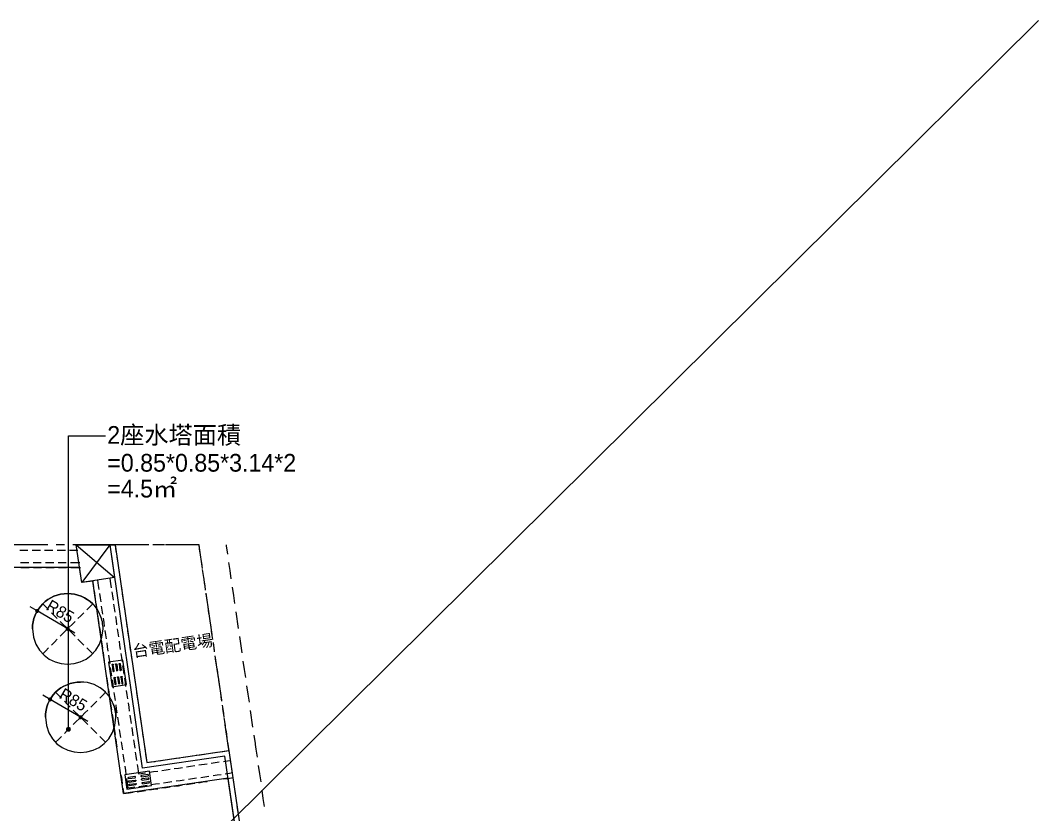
# Model space of a CAD drawing. Header units: millimetres. Extents: x -15161 to 10473752, y -72817 to 33960.
# Drawn here: x 39095 to 41545, y 3049 to 4960 of the extents above; entities that cross this region are included whole.
import ezdxf

# ---------------------------------------------------------------- set-up
doc = ezdxf.new("R2010")
doc.units = ezdxf.units.MM
for name, color, linetype in [('PDF_單色填滿', 7, 'Continuous'), ('PDF_幾何圖形', 7, 'Continuous'), ('PDF_文字', 7, 'Continuous')]:
    doc.layers.add(name, color=color, linetype=linetype)
doc.styles.add('PDF PMingLiU', font='PMingLiU.ttf')

# ---------------------------------------------------------------- blocks, each defined once
blk = doc.blocks.new('拆除後的建築底圖1131126')
at = {"layer": 'PDF_單色填滿', "lineweight": 9}
for points in [[(12897.5, 3541.6), (12897, 3539.1), (12902.1, 3539.1)], [(12897, 3539.1), (12897.5, 3536.5), (12902.1, 3539.1)], [(12899.6, 3543.3), (12897.5, 3541.6), (12902.1, 3539.1)], [(12897.5, 3536.5), (12899.6, 3534.8), (12902.1, 3539.1)], [(12902.1, 3544.1), (12899.6, 3543.3), (12902.1, 3539.1)], [(12899.6, 3534.8), (12902.1, 3534), (12902.1, 3539.1)], [(12904.7, 3543.3), (12902.1, 3544.1), (12902.1, 3539.1)], [(12906.3, 3541.6), (12904.7, 3543.3), (12902.1, 3539.1)], [(12906.8, 3539.1), (12906.3, 3541.6), (12902.1, 3539.1)], [(12906.3, 3536.5), (12906.8, 3539.1), (12902.1, 3539.1)], [(12902.1, 3534), (12904.2, 3534.4), (12902.1, 3539.1)], [(12904.2, 3534.4), (12906.3, 3536.5), (12902.1, 3539.1)], [(12971.1, 3498.4), (12970.3, 3495.9), (12975.4, 3495.9)], [(12970.3, 3495.9), (12971.1, 3493.3), (12975.4, 3495.9)], [(12972.8, 3500.5), (12971.1, 3498.4), (12975.4, 3495.9)], [(12971.1, 3493.3), (12972.8, 3491.6), (12975.4, 3495.9)], [(12975.4, 3501), (12972.8, 3500.5), (12975.4, 3495.9)], [(12972.8, 3491.6), (12975.4, 3490.8), (12975.4, 3495.9)], [(12977.9, 3500.1), (12975.4, 3501), (12975.4, 3495.9)], [(12979.6, 3498.4), (12977.9, 3500.1), (12975.4, 3495.9)], [(12980.4, 3495.9), (12979.6, 3498.4), (12975.4, 3495.9)], [(12975.4, 3490.8), (12977.9, 3491.6), (12975.4, 3495.9)], [(12977.9, 3491.6), (12979.6, 3493.3), (12975.4, 3495.9)], [(12979.6, 3493.3), (12980.4, 3495.9), (12975.4, 3495.9)], [(12928.8, 3328.6), (12927.9, 3326.1), (12933, 3326.1)], [(12927.9, 3326.1), (12928.8, 3323.5), (12933, 3326.1)], [(12930.5, 3330.3), (12928.8, 3328.6), (12933, 3326.1)], [(12928.8, 3323.5), (12930.5, 3321.9), (12933, 3326.1)], [(12933, 3331.2), (12930.5, 3330.3), (12933, 3326.1)], [(12930.5, 3321.9), (12933, 3321), (12933, 3326.1)], [(12935.6, 3330.3), (12933, 3331.2), (12933, 3326.1)], [(12937.3, 3328.6), (12935.6, 3330.3), (12933, 3326.1)], [(12938.1, 3326.1), (12937.3, 3328.6), (12933, 3326.1)], [(12937.3, 3323.5), (12938.1, 3326.1), (12933, 3326.1)], [(12933, 3321), (12935.6, 3321.9), (12933, 3326.1)], [(12935.6, 3321.9), (12937.3, 3323.5), (12933, 3326.1)], [(13002, 3285.9), (13001.6, 3283.3), (13006.3, 3283.3)], [(13003.7, 3287.6), (13002, 3285.9), (13006.3, 3283.3)], [(13006.3, 3288), (13003.7, 3287.6), (13006.3, 3283.3)], [(13008.8, 3287.6), (13006.3, 3288), (13006.3, 3283.3)], [(13010.9, 3285.4), (13008.8, 3287.6), (13006.3, 3283.3)], [(13011.4, 3283.3), (13010.9, 3285.4), (13006.3, 3283.3)], [(12975.8, 3260), (12973.2, 3258.8), (12977.1, 3254.1)], [(12978.3, 3260), (12975.8, 3260), (12977.1, 3254.1)], [(12980.9, 3258.8), (12978.3, 3260), (12977.1, 3254.1)], [(13001.6, 3283.3), (13002, 3280.8), (13006.3, 3283.3)], [(13002, 3280.8), (13003.7, 3278.7), (13006.3, 3283.3)], [(13003.7, 3278.7), (13006.3, 3278.2), (13006.3, 3283.3)], [(13006.3, 3278.2), (13008.8, 3278.7), (13006.3, 3283.3)], [(13008.8, 3278.7), (13010.9, 3280.8), (13006.3, 3283.3)], [(13010.9, 3280.8), (13011.4, 3283.3), (13006.3, 3283.3)], [(12971.6, 3256.7), (12971.1, 3254.1), (12977.1, 3254.1)], [(12971.1, 3254.1), (12971.6, 3251.6), (12977.1, 3254.1)], [(12973.2, 3258.8), (12971.6, 3256.7), (12977.1, 3254.1)], [(12971.6, 3251.6), (12973.2, 3249.5), (12977.1, 3254.1)], [(12973.2, 3249.5), (12975.8, 3248.2), (12977.1, 3254.1)], [(12975.8, 3248.2), (12978.3, 3248.2), (12977.1, 3254.1)], [(12982.6, 3256.7), (12980.9, 3258.8), (12977.1, 3254.1)], [(12983, 3254.1), (12982.6, 3256.7), (12977.1, 3254.1)], [(12978.3, 3248.2), (12980.9, 3249.5), (12977.1, 3254.1)], [(12980.9, 3249.5), (12982.6, 3251.6), (12977.1, 3254.1)], [(12982.6, 3251.6), (12983, 3254.1), (12977.1, 3254.1)]]:
    blk.add_solid(points, dxfattribs=at)
at = {"layer": 'PDF_幾何圖形', "lineweight": 9}
for points in [[(12977.1, 3254.1), (12977.1, 3960.3), (13066.4, 3960.3)], [(12992.7, 3485.7), (12975.4, 3495.9), (12902.1, 3539.1), (12884.8, 3549.2)], [(13023.6, 3273.2), (13006.3, 3283.3), (12933, 3326.1), (12915.7, 3336.3)]]:
    blk.add_lwpolyline(points, dxfattribs=at)
at = {"layer": 'PDF_幾何圖形', "lineweight": 0}
for points in [[(12781, -313.5), (13428.8, -230.1), (13785.3, 239.5), (13353.5, 3189.8), (13155.7, 3160.5), (13077.4, 3697.8), (13089.3, 3697.8), (13165.9, 3174.5), (13363.6, 3203.3), (13592.7, 1643.1), (13797.6, 236.5), (13435.2, -241.5), (12782.7, -325.8)], [(12927.5, 3698.3), (12827.6, 3698.3)], [(12859.8, 3685.6), (12879.7, 3685.6)], [(12889.8, 3685.6), (12909.7, 3685.6)], [(12919.9, 3685.6), (12939.8, 3685.6)], [(12967.7, 3698.3), (12947.4, 3698.3)], [(12950, 3685.6), (12969.9, 3685.6)], [(12979.6, 3685.6), (12999.9, 3685.6)], [(13168.4, 3698.3), (12987.6, 3698.3)], [(12996.1, 3698.3), (13088.4, 3619.1)], [(13077, 3698.3), (13009.2, 3607.2)], [(13110.4, 3698.3), (13089.3, 3698.3), (13090.5, 3688.5), (13092.2, 3678.8)], [(13140.5, 3698.3), (13120.6, 3698.3)], [(13170.6, 3698.3), (13150.2, 3698.3)], [(13200.6, 3698.3), (13180.3, 3698.3)], [(13208.2, 3698.3), (13188.3, 3698.3)], [(13230.3, 3698.3), (13210.4, 3698.3)], [(13299.7, 3641.1), (13292.5, 3690.6), (13291.6, 3698.3), (13228.1, 3698.3)], [(13260.3, 3698.3), (13240.4, 3698.3)], [(13294.6, 3678.4), (13292.9, 3688.1), (13291.6, 3698.3), (13270.5, 3698.3)], [(13360.7, 3675.4), (13357.7, 3695.3), (13357.3, 3698.3)], [(12861.9, 3655.9), (12881.8, 3655.9)], [(12892, 3655.9), (12911.9, 3655.9)], [(12922, 3655.9), (12941.9, 3655.9)], [(12952.1, 3655.9), (12972, 3655.9)], [(12982.1, 3655.9), (13004.2, 3655.9)], [(13093.5, 3668.6), (13095.2, 3658.9), (13096.5, 3649.1)], [(13298.8, 3648.7), (13297.1, 3658.5), (13295.9, 3668.6)], [(13369.1, 3616.1), (13366.2, 3636), (13363.2, 3655.5)], [(12862.7, 3643.6), (12882.6, 3643.6)], [(12892.8, 3643.6), (12912.7, 3643.6)], [(12922.9, 3643.6), (12942.8, 3643.6)], [(12952.9, 3643.6), (12972.8, 3643.6)], [(12983, 3643.6), (13005.8, 3643.6)], [(13098.1, 3639), (13100.7, 3619.5)], [(13303.1, 3619.1), (13301.8, 3628.8), (13300.1, 3638.6)], [(13035.5, 3611), (13035.9, 3607.7), (13037.2, 3597.9)], [(13047.3, 3612.7), (13049, 3600.5), (13050.3, 3590.7)], [(13077, 3617.4), (13078.7, 3604.7), (13079.9, 3594.9)], [(13102.4, 3609.3), (13103.7, 3599.6), (13105.3, 3589.4)], [(13305.6, 3601.3), (13302.7, 3621.2)], [(13307.3, 3589.4), (13306, 3599.2), (13304.3, 3608.9)], [(13038.9, 3587.8), (13041.4, 3568.3)], [(13052, 3580.6), (13053.3, 3570.8), (13055, 3561.1)], [(13081.6, 3585.2), (13082.9, 3575), (13084.6, 3565.3)], [(13106.6, 3579.7), (13107.9, 3570), (13109.6, 3559.8)], [(13323, 3482.7), (13308.6, 3581.8)], [(13311.5, 3559.4), (13310.3, 3569.5), (13309, 3579.3)], [(13378, 3556.8), (13375.1, 3576.3), (13372.1, 3596.2)], [(12915.2, 3556), (12922.4, 3549.2), (12929.2, 3542)], [(13043.1, 3558.1), (13044.4, 3548.4), (13046.1, 3538.6)], [(13085.9, 3555.6), (13087.6, 3545.4), (13088.8, 3535.7)], [(12902.1, 3539.1), (12902.5, 3538.6)], [(12936.4, 3534.8), (12950.4, 3520.9)], [(12999.9, 3520.9), (13007.1, 3527.6), (13014.3, 3534.8)], [(13056.2, 3550.9), (13057.5, 3541.2), (13059.2, 3531.4)], [(13110.9, 3550.1), (13112.5, 3540.3), (13113.8, 3530.2)], [(13316.2, 3529.7), (13314.5, 3539.9), (13313.2, 3549.6)], [(13386.5, 3497.1), (13380.6, 3536.9)], [(12957.6, 3513.7), (12964.8, 3506.5), (12972, 3499.7)], [(12978.8, 3499.7), (12985.9, 3506.5), (12993.1, 3513.7)], [(13047.3, 3528.5), (13049, 3518.7), (13050.3, 3508.6)], [(13060.5, 3521.3), (13062.2, 3511.5), (13063.4, 3501.4)], [(13090.1, 3525.5), (13091.8, 3515.8), (13093.1, 3506)], [(13115.5, 3520.4), (13116.8, 3510.3), (13118, 3500.5)], [(13320.4, 3500.1), (13319.2, 3510.3), (13317.5, 3520)], [(12957.6, 3478.1), (12972, 3492.5)], [(12975.4, 3495.9), (12975.8, 3495.5)], [(12978.8, 3492.5), (12993.1, 3478.1)], [(13051.6, 3498.8), (13053.3, 3489.1), (13054.5, 3478.9)], [(13065.1, 3491.6), (13066.4, 3481.9), (13067.7, 3471.7)], [(13094.8, 3495.9), (13097.3, 3476.4)], [(13119.7, 3490.8), (13121, 3480.6), (13122.7, 3470.9)], [(13324.7, 3470.5), (13323.4, 3480.2), (13321.7, 3490.4)], [(12936.4, 3456.9), (12943.6, 3464.1), (12950.4, 3471.3)], [(12999.9, 3471.3), (13014.3, 3456.9)], [(13056.2, 3469.2), (13057.5, 3459.5), (13058.8, 3449.3)], [(13069.4, 3462), (13070.6, 3452.3), (13072.3, 3442.1)], [(13099, 3466.2), (13100.3, 3456.5), (13102, 3446.3)], [(13124, 3461.2), (13125.2, 3451), (13126.9, 3441.3)], [(13328.9, 3442.9), (13325.9, 3462.8)], [(13328.9, 3440.8), (13327.6, 3450.6), (13326.4, 3460.7)], [(13395.4, 3437.9), (13389.5, 3477.7)], [(12915.2, 3435.8), (12922.4, 3442.9), (12929.2, 3450.1)], [(13021.5, 3450.1), (13028.3, 3442.9), (13035.5, 3435.8)], [(13060.5, 3439.6), (13061.7, 3429.4), (13063.4, 3419.7)], [(13073.6, 3432.4), (13074.9, 3422.2), (13076.6, 3412.5)], [(13103.2, 3436.6), (13104.9, 3426.9), (13106.2, 3416.7)], [(13128.2, 3431.1), (13129.9, 3421.4), (13131.2, 3411.6)], [(13333.6, 3411.2), (13331.9, 3420.9), (13330.6, 3431.1)], [(13082.1, 3409.1), (13082.1, 3409.9), (13082.5, 3410.3), (13082.9, 3410.8), (13084.6, 3410.8), (13085, 3410.3), (13085, 3409.5)], [(13082.1, 3409.5), (13084.2, 3394.3), (13085.4, 3393), (13085.9, 3393), (13086.7, 3393.4), (13087.1, 3393.8), (13087.1, 3394.7), (13085, 3409.9)], [(13090.5, 3410.3), (13090.5, 3411.6), (13091, 3412), (13092.6, 3412), (13093.1, 3411.2), (13093.5, 3410.8)], [(13090.5, 3410.8), (13092.6, 3395.5)], [(13093.5, 3411.2), (13095.6, 3396)], [(13099, 3411.2), (13099, 3412.5), (13099.4, 3412.9), (13101.1, 3412.9), (13101.5, 3412.5), (13101.5, 3411.6)], [(13099, 3411.6), (13101.1, 3396.4)], [(13101.5, 3412), (13104.1, 3396.8)], [(13107.5, 3407), (13109.2, 3397.2), (13110.4, 3387.1)], [(13346.3, 3324.4), (13339.1, 3373.9), (13331.4, 3423.5)], [(13403.8, 3378.6), (13400.9, 3398.5), (13397.9, 3418)], [(13077.8, 3402.7), (13079.5, 3392.6), (13080.8, 3382.8)], [(13132.9, 3401.5), (13135.4, 3382)], [(13337.8, 3381.6), (13336.5, 3391.3), (13334.8, 3401)], [(13068.9, 3380.3), (13070.6, 3370.1), (13071.9, 3360.4)], [(13082.1, 3373.1), (13083.8, 3362.9), (13085, 3353.2)], [(13086.7, 3378.2), (13088.8, 3362.9), (13088.8, 3362.5), (13089.3, 3362.1), (13090.1, 3361.7), (13090.5, 3361.7), (13091.8, 3362.9), (13091.8, 3363.3), (13089.7, 3378.6)], [(13089.3, 3379.4), (13089.3, 3379), (13089.7, 3378.2)], [(13095.2, 3379.4), (13097.3, 3364.2)], [(13097.3, 3380.7), (13097.7, 3379.9), (13098.1, 3379.4)], [(13097.7, 3379.9), (13100.3, 3364.6)], [(13103.2, 3379.9), (13103.2, 3380.7), (13104.1, 3381.6), (13105.8, 3381.6), (13106.2, 3381.1), (13106.2, 3380.3)], [(13103.2, 3380.3), (13105.8, 3365), (13105.8, 3364.6), (13106.6, 3363.8), (13107, 3363.8), (13107.9, 3364.2), (13108.3, 3364.6), (13108.3, 3365.5), (13106.2, 3380.7)], [(13112.1, 3377.3), (13113.4, 3367.2), (13114.7, 3357.4)], [(13137.1, 3371.8), (13138.4, 3362.1), (13140.1, 3351.9)], [(13342, 3351.9), (13340.8, 3361.7), (13339.1, 3371.4)], [(13412.7, 3319.3), (13409.8, 3338.8), (13406.8, 3358.7)], [(12946.1, 3343.4), (12960.5, 3329.1)], [(13052.4, 3329.1), (13059.6, 3336.3), (13066.4, 3343.4)], [(13072.3, 3344.7), (13074.4, 3344.7)], [(13073.6, 3350.2), (13076.1, 3330.7)], [(13086.7, 3343), (13088, 3333.3), (13089.7, 3323.5)], [(13116.4, 3347.7), (13117.6, 3337.5), (13119.3, 3327.8)], [(13141.3, 3342.2), (13142.6, 3332.4), (13144.3, 3322.3)], [(13346.3, 3321.9), (13345, 3332), (13343.7, 3341.8)], [(12933, 3326.1), (12933.4, 3325.7)], [(12967.3, 3321.9), (12974.5, 3315.1), (12981.7, 3307.9)], [(13031.3, 3307.9), (13038, 3315.1), (13045.2, 3321.9)], [(13077.8, 3320.6), (13079.1, 3310.8), (13080.8, 3301.1)], [(13091, 3313.4), (13092.2, 3303.6), (13093.9, 3293.9)], [(13120.6, 3318), (13122.3, 3307.9), (13123.6, 3298.1)], [(13145.6, 3312.5), (13147.3, 3302.8), (13148.5, 3292.6)], [(13350.9, 3292.2), (13349.2, 3302.4), (13348, 3312.1)], [(12988.9, 3300.7), (13002.9, 3286.7)], [(13010.1, 3286.7), (13016.9, 3293.9), (13024.1, 3300.7)], [(13082.1, 3290.9), (13083.8, 3281.2), (13085, 3271)], [(13124.8, 3288), (13126.5, 3278.2), (13127.8, 3268.5)], [(13351.8, 3284.6), (13348.8, 3304.5)], [(13421.2, 3259.6), (13415.3, 3299.4)], [(12988.9, 3265.5), (12995.7, 3272.7), (13002.9, 3279.5)], [(13006.3, 3283.3), (13006.7, 3282.9)], [(13010.1, 3279.5), (13024.1, 3265.5)], [(13086.3, 3261.3), (13088, 3251.6), (13089.3, 3241.4)], [(13095.2, 3283.7), (13096.9, 3274), (13098.1, 3263.8)], [(13149.8, 3282.9), (13151.5, 3272.7), (13152.8, 3263)], [(13355.2, 3262.6), (13353.9, 3272.7), (13352.2, 3282.5)], [(13380.6, 3088.6), (13363.2, 3208), (13361.9, 3215.6), (13354.7, 3265.1)], [(12946.1, 3223.2), (12953.3, 3230), (12960.5, 3237.2)], [(12967.3, 3244.4), (12974.5, 3251.1), (12981.7, 3258.3)], [(13031.3, 3258.3), (13038, 3251.1), (13045.2, 3244.4)], [(13052.4, 3237.2), (13066.4, 3223.2)], [(13099.4, 3254.1), (13101.1, 3244.4), (13102.4, 3234.2)], [(13129.5, 3258.3), (13132, 3238.9)], [(13154.5, 3253.3), (13155.7, 3243.1), (13157.4, 3233.4)], [(13359.4, 3232.9), (13358.1, 3242.7), (13356.4, 3252.8)], [(13431.8, 3187.2), (13428.8, 3206.7), (13427.6, 3217.3), (13427.1, 3220.2), (13424.2, 3240.1)], [(13091, 3231.7), (13092.2, 3221.9), (13093.5, 3211.8)], [(13104.1, 3224.5), (13105.3, 3214.7), (13107, 3204.6)], [(13133.7, 3228.7), (13135, 3219), (13136.7, 3208.8)], [(13158.7, 3223.6), (13160, 3213.5), (13161.7, 3203.7)], [(13344.1, 3200.3), (13353.9, 3201.6), (13363.6, 3203.3), (13362.4, 3213), (13361.1, 3223.2)], [(13108.3, 3194.8), (13109.6, 3184.7), (13111.3, 3174.9)], [(13137.9, 3199.1), (13139.2, 3189.3), (13140.9, 3179.2)], [(13162.9, 3193.6), (13164.6, 3183.8), (13165.9, 3174.5), (13175.6, 3175.8), (13185.8, 3177.1)], [(13254.8, 3187.2), (13265, 3188.9), (13274.7, 3190.2)], [(13284.4, 3191.9), (13294.6, 3193.1), (13304.3, 3194.4)], [(13314.5, 3196.1), (13324.2, 3197.4), (13334, 3199.1)], [(13112.5, 3165.2), (13114.2, 3155), (13115.5, 3145.3)], [(13142.2, 3169.4), (13143.9, 3159.7), (13145.6, 3147), (13152.3, 3148.3), (13162.5, 3149.5)], [(13195.5, 3178.7), (13205.3, 3180), (13215.4, 3181.7)], [(13225.2, 3183), (13235.3, 3184.7), (13245.1, 3185.9)], [(13231.5, 3159.7), (13241.7, 3161), (13251.4, 3162.7)], [(13261.2, 3163.9), (13271.3, 3165.6), (13281.1, 3166.9)], [(13291.2, 3168.6), (13310.7, 3171.1)], [(13320.9, 3172.8), (13330.6, 3174.1), (13340.3, 3175.8)], [(13350.5, 3177.1), (13360.2, 3178.3), (13367.4, 3179.6)], [(13440.7, 3127.9), (13437.7, 3147.4), (13434.8, 3167.3)], [(13103.7, 3142.8), (13105.3, 3132.6), (13106.6, 3122.9)], [(13122.7, 3135.6), (13121.9, 3135.6), (13121, 3136.4), (13121, 3138.1), (13121.4, 3138.5), (13122.3, 3138.5)], [(13122.3, 3135.6), (13137.5, 3137.7), (13138.8, 3138.9), (13138.8, 3139.4), (13138.4, 3140.2), (13137.9, 3140.6), (13137.1, 3140.6), (13121.9, 3138.5)], [(13152.3, 3142.8), (13152.8, 3142.8), (13153.6, 3143.2)], [(13153.6, 3140.2), (13168.9, 3142.3), (13169.3, 3142.3), (13169.7, 3142.8), (13170.1, 3143.6), (13170.1, 3144), (13168.9, 3145.3), (13168.4, 3145.3), (13153.2, 3143.2)], [(13172.2, 3151.2), (13182, 3152.5), (13192.1, 3153.8)], [(13201.9, 3155.5), (13212, 3156.7), (13221.8, 3158.4)], [(13265.8, 3134.3), (13275.6, 3136), (13285.3, 3137.3)], [(13295.5, 3138.5), (13305.2, 3140.2), (13315.4, 3141.5)], [(13325.1, 3143.2), (13334.8, 3144.4), (13345, 3145.7)], [(13350.5, 3134.7), (13360.7, 3136), (13373.4, 3138.1)], [(13354.7, 3147.4), (13364.5, 3148.7), (13371.7, 3150)], [(13108.3, 3112.7), (13109.6, 3103), (13110, 3099.6), (13123.1, 3101.3), (13132.9, 3103)], [(13116.8, 3135.6), (13118.5, 3125.4), (13120.2, 3113.1), (13126.9, 3114), (13137.1, 3115.7)], [(13123.6, 3127.1), (13122.7, 3127.1), (13121.9, 3127.9), (13121.9, 3129.6), (13122.3, 3130.1), (13123.1, 3130.1)], [(13122.7, 3130.1), (13137.9, 3132.2), (13138.8, 3132.2), (13139.2, 3131.7), (13139.6, 3130.9), (13139.6, 3130.5), (13138.4, 3129.2)], [(13123.1, 3127.1), (13138.4, 3129.6)], [(13124.8, 3119), (13123.6, 3119), (13123.1, 3119.5), (13123.1, 3121.2), (13123.6, 3121.6), (13124.4, 3122)], [(13124, 3122), (13139.2, 3124.1)], [(13124.4, 3119), (13139.6, 3121.2)], [(13146.8, 3116.9), (13157, 3118.6), (13166.7, 3119.9)], [(13153.2, 3134.3), (13154, 3134.7), (13154.5, 3134.7)], [(13154.5, 3131.7), (13169.7, 3133.9), (13171, 3135.1), (13171, 3135.6), (13170.6, 3136.4), (13170.1, 3136.8), (13169.3, 3136.8), (13154, 3134.7)], [(13156.2, 3123.7), (13154.9, 3123.7), (13154.5, 3124.1), (13154.5, 3125.8), (13154.9, 3126.2), (13155.7, 3126.2)], [(13155.3, 3126.2), (13170.6, 3128.8)], [(13155.7, 3123.3), (13171, 3125.8), (13171.4, 3125.8), (13172.2, 3126.7), (13172.2, 3127.5), (13171, 3128.8), (13170.6, 3128.4)], [(13176.5, 3121.2), (13186.6, 3122.9), (13196.4, 3124.1)], [(13202.3, 3113.1), (13212, 3114.4), (13221.8, 3115.7)], [(13206.1, 3125.8), (13216.3, 3127.1), (13226, 3128.4)], [(13231.9, 3117.4), (13241.7, 3118.6), (13251.4, 3120.3)], [(13236.2, 3130.1), (13245.9, 3131.3), (13255.7, 3133)], [(13261.6, 3121.6), (13271.3, 3122.9), (13281.5, 3124.5)], [(13291.2, 3125.8), (13301, 3127.5), (13311.1, 3128.8)], [(13142.6, 3104.2), (13152.8, 3105.5), (13162.5, 3107.2)], [(13172.2, 3108.5), (13182.4, 3110.2), (13192.1, 3111.4)], [(13449.2, 3068.2), (13446.2, 3088.1), (13443.6, 3108)], [(13386.5, 3049.2), (13383.5, 3068.7)]]:
    blk.add_lwpolyline(points, dxfattribs=at)
at = {"layer": 'PDF_幾何圖形', "lineweight": 13}
for points in [[(12927.5, 3698.3), (12827.6, 3698.3)], [(12967.7, 3698.3), (12947.4, 3698.3)], [(13168.4, 3698.3), (12987.6, 3698.3)], [(13208.2, 3698.3), (13188.3, 3698.3)], [(13299.7, 3641.1), (13292.5, 3690.6), (13291.6, 3698.3), (13228.1, 3698.3)], [(13305.6, 3601.3), (13302.7, 3621.2)], [(13323, 3482.7), (13308.6, 3581.8)], [(13328.9, 3442.9), (13325.9, 3462.8)], [(13346.3, 3324.4), (13339.1, 3373.9), (13331.4, 3423.5)], [(13351.8, 3284.6), (13348.8, 3304.5)], [(13380.6, 3088.6), (13363.2, 3208), (13361.9, 3215.6), (13354.7, 3265.1)], [(13386.5, 3049.2), (13383.5, 3068.7)]]:
    blk.add_lwpolyline(points, dxfattribs=at)
at = {"layer": 'PDF_幾何圖形', "lineweight": 0}
for points in [[(12996.1, 3698.3), (13077, 3698.3), (13088.4, 3619.1), (13009.2, 3607.2)], [(11419.4, 3643.6), (11419.4, 3606), (11339.3, 3606), (11339.3, 3643.6), (9474.2, 3643.6), (9474.2, 3617.8), (9448.4, 3617.8), (9448.4, 3547.1), (12604.5, 3547.1), (12604.5, 3539.5), (12739.5, 3539.5), (12739.5, 3028.9), (13204.8, 3028.9), (13204.8, 2247.7), (13491.9, 2247.7), (13361.5, 3136.4), (13110, 3099.6), (13035.5, 3611), (13009.2, 3607.2), (13003.7, 3643.6)], [(13108.3, 3420.9), (13073.6, 3415.9), (13082.1, 3356.6), (13116.8, 3361.7)], [(13113, 3144.9), (13118, 3110.2), (13177.3, 3119), (13172.2, 3153.8)]]:
    blk.add_lwpolyline(points, close=True, dxfattribs=at)
blk.add_lwpolyline([(13021.5, 3542), (13028.3, 3549.2), (13035.5, 3556, 0.200152), (12975.4, 3581, 0.414055), (12890.3, 3495.9, -0.414055), (12975.4, 3581, -0.200152), (13035.5, 3556)], format="xyb", dxfattribs=at)
at = {"layer": 'PDF_幾何圖形', "lineweight": 5}
blk.add_lwpolyline([(13035.5, 3556, 0.200152), (12975.4, 3581, 0.414055), (12890.3, 3495.9)], format="xyb", dxfattribs=at)
at = {"layer": 'PDF_幾何圖形', "lineweight": 0}
for points in [[(13006.3, 3368, 0.416467), (12921.6, 3283.3, -0.416467)], [(13091.4, 3283.3, 0.100499), (13085, 3315.5, -0.100499)]]:
    blk.add_lwpolyline(points, format="xyb", close=True, dxfattribs=at)
at = {"layer": 'PDF_幾何圖形', "lineweight": 5}
for centre, radius, start, end in [((13005.9, 3283.6), 84.4, 89.7797, 180.2203), ((13009, 3283.8), 82.4, 359.6874, 22.6429)]:
    blk.add_arc(centre, radius, start, end, dxfattribs=at)
at = {"layer": 'PDF_幾何圖形', "lineweight": 0}
for points in [[(13046.5, 3542.9), (13042.5, 3547.5), (13040.5, 3551.6), (13035.5, 3556)], [(13046.5, 3542.9), (13042.5, 3547.5), (13040.5, 3551.6), (13035.5, 3556)], [(13053.7, 3528.5), (13052, 3533.8), (13049, 3538.1), (13046.5, 3542.9)], [(13053.7, 3528.5), (13052, 3533.8), (13049, 3538.1), (13046.5, 3542.9)], [(13060.5, 3495.9), (13060.4, 3505.6), (13058.2, 3519.9), (13053.7, 3528.5)], [(13060.5, 3495.9), (13060.4, 3505.6), (13058.2, 3519.9), (13053.7, 3528.5)], [(12890.3, 3495.9), (12896, 3383.1), (13054.5, 3383), (13060.5, 3495.9)], [(12890.3, 3495.9), (12896, 3383.1), (13054.5, 3383), (13060.5, 3495.9)], [(13095.6, 3396), (13095.4, 3394.4), (13093, 3393.3), (13092.6, 3395.5)], [(13104.1, 3396.8), (13103.9, 3395.2), (13101.4, 3394.1), (13101.1, 3396.4)], [(13066.4, 3343.4), (13050.7, 3359.1), (13028.5, 3368.5), (13006.3, 3368)], [(13066.4, 3343.4), (13050.7, 3359.1), (13028.5, 3368.5), (13006.3, 3368)], [(13086.7, 3377.7), (13086.4, 3379.4), (13088, 3379.6), (13089.3, 3379.4)], [(13095.2, 3379), (13095.1, 3381.2), (13095.3, 3380.6), (13097.3, 3380.7)], [(13100.3, 3364.6), (13100, 3363), (13097.6, 3361.9), (13097.3, 3364.2)], [(13072.3, 3336.7), (13070.6, 3339.2), (13068.5, 3340.5), (13066.4, 3343.4)], [(13072.3, 3336.7), (13070.6, 3339.2), (13068.5, 3340.5), (13066.4, 3343.4)], [(13077.4, 3329.9), (13075.6, 3332), (13074.5, 3334.8), (13072.3, 3336.7)], [(13077.4, 3329.9), (13075.6, 3332), (13074.5, 3334.8), (13072.3, 3336.7)], [(13085, 3315.5), (13083.5, 3319.4), (13079.8, 3326.6), (13077.4, 3329.9)], [(13085, 3315.5), (13083.5, 3319.4), (13079.8, 3326.6), (13077.4, 3329.9)], [(12921.6, 3283.3), (12926.2, 3170.1), (13086.5, 3170.3), (13091.4, 3283.3)], [(12921.6, 3283.3), (12926.2, 3170.1), (13086.5, 3170.3), (13091.4, 3283.3)], [(13154, 3140.2), (13152.4, 3139.9), (13152.2, 3141.5), (13152.3, 3142.8)], [(13139.2, 3124.1), (13140.8, 3123.9), (13141.9, 3121.5), (13139.6, 3121.2)], [(13154.9, 3131.7), (13152.9, 3131.9), (13153.1, 3132.8), (13153.2, 3134.3)]]:
    blk.add_open_spline(points, degree=3, dxfattribs=at)
at = {"layer": 'PDF_幾何圖形', "lineweight": 5}
for points in [[(13046.5, 3542.9), (13042.5, 3547.5), (13040.5, 3551.6), (13035.5, 3556)], [(13053.7, 3528.5), (13052, 3533.8), (13049, 3538.1), (13046.5, 3542.9)], [(13060.5, 3495.9), (13060.4, 3505.6), (13058.2, 3519.9), (13053.7, 3528.5)], [(12890.3, 3495.9), (12896, 3383.1), (13054.5, 3383), (13060.5, 3495.9)], [(13066.4, 3343.4), (13050.7, 3359.1), (13028.5, 3368.5), (13006.3, 3368)], [(13072.3, 3336.7), (13070.6, 3339.2), (13068.5, 3340.5), (13066.4, 3343.4)], [(13077.4, 3329.9), (13075.6, 3332), (13074.5, 3334.8), (13072.3, 3336.7)], [(13085, 3315.5), (13083.5, 3319.4), (13079.8, 3326.6), (13077.4, 3329.9)], [(12921.6, 3283.3), (12926.2, 3170.1), (13086.5, 3170.3), (13091.4, 3283.3)]]:
    blk.add_open_spline(points, degree=3, dxfattribs=at)
at = {"layer": 'PDF_文字', "attachment_point": 4, "style": 'PDF PMingLiU'}
for s, insert, char_height in [('2座水塔面積', (13070.6, 3960), 42.67), ('=0.85*0.85*3.14*2', (13070.6, 3895.2), 42.671), ('=4.5㎡', (13070.6, 3833), 42.67)]:
    blk.add_mtext(s, dxfattribs=dict(at, insert=insert, char_height=char_height))
at = {"layer": 'PDF_文字', "char_height": 28.45, "attachment_point": 4, "style": 'PDF PMingLiU'}
for s, insert, rotation in [('R85', (12928, 3555.2), 329.5907), ('台電配電場', (13132.3, 3439.9), 8.3315), ('R85', (12959.4, 3342.6), 329.5905)]:
    blk.add_mtext(s, dxfattribs=dict(at, insert=insert, rotation=rotation))

msp = doc.modelspace()

# ---------------------------------------------------------------- linework, layer by layer
at = {"color": 4}
msp.add_lwpolyline([(41545.4633, 4959.9057), (34313.4744, -2209.2652)], dxfattribs=at)

# ---------------------------------------------------------------- block references
at = {"color": 30}
msp.add_blockref('拆除後的建築底圖1131126', (26233.2578, 0), dxfattribs=at)

doc.saveas('drawing.dxf')
